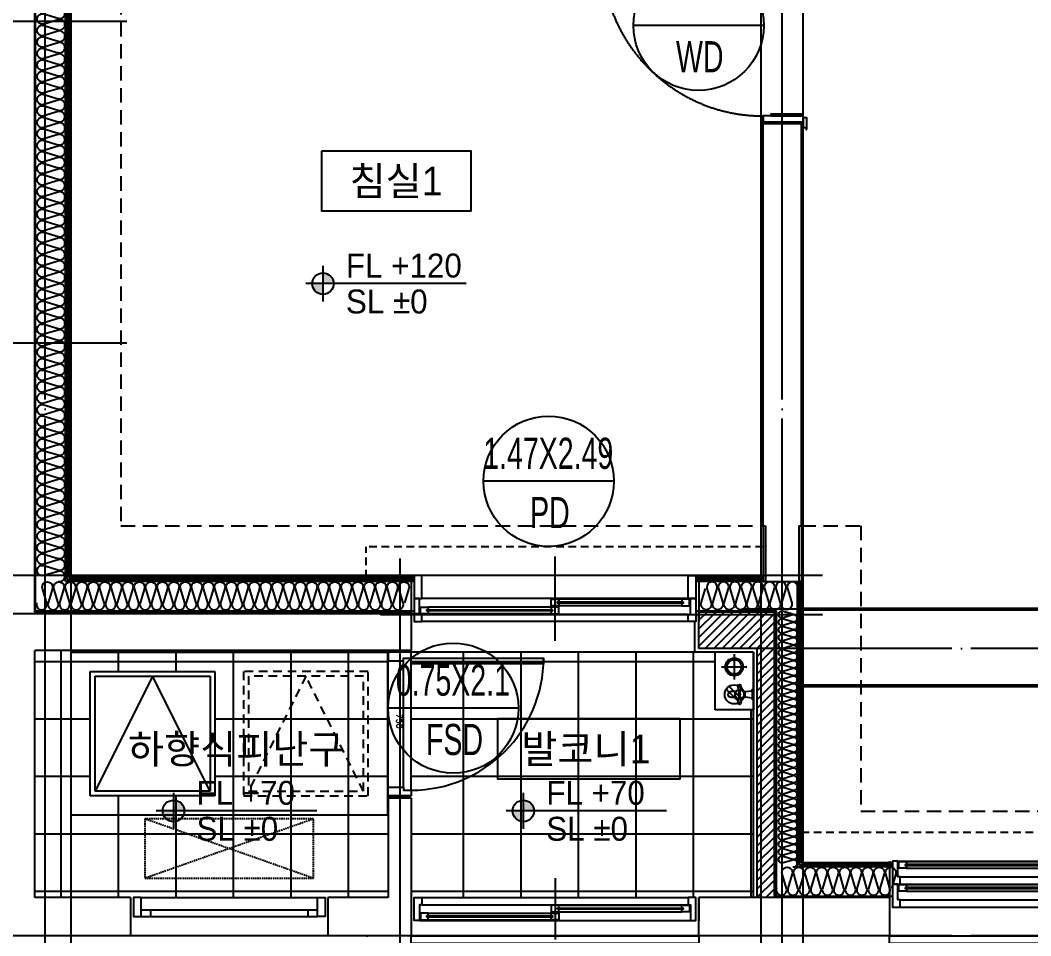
# Model space of a CAD drawing. Header units: millimetres. Extents: x -24416 to 92204, y -190080 to 23760.
# Drawn here: x 57987 to 63260, y -93233 to -88452 of the extents above; entities that cross this region are included whole.
import ezdxf
from ezdxf.enums import TextEntityAlignment as Align
from ezdxf.xclip import XClip

# ---------------------------------------------------------------- set-up
doc = ezdxf.new("R2010")
doc.units = ezdxf.units.MM
doc.header["$LTSCALE"] = 50
doc.header["$XCLIPFRAME"] = 0
for name, pattern in [('AUDIT_D_220706163347-0', [0]), ('CEN', [62, 60, -1, 0, -1]), ('H', [1.3, 0.8, -0.5]), ('HD', [2.5, 1.5, -1]), ('HID', [2.3, 1.5, -0.8]), ('HIDDEN', [9.525, 6.35, -3.175]), ('평면도(기준)$0$CENTER2', [16.25, 15, -0.5, 0.25, -0.5])]:
    doc.linetypes.add(name, pattern=pattern)
for name, color, linetype in [('A-ELE8', 8, 'Continuous'), ('A-레벨', 7, 'AUDIT_D_220706163347-0'), ('A-창호부호', 4, 'Continuous'), ('A_HAT', 8, 'Continuous'), ('CEN_CON', 1, 'CEN'), ('CEN_WALL', 12, 'CEN'), ('CONC', 2, 'Continuous'), ('dan1', 7, 'HID'), ('DOOR', 4, 'Continuous'), ('ELE3_CON', 7, 'Continuous'), ('ELE4', 4, 'Continuous'), ('ETC', 7, 'Continuous'), ('FIN', 6, 'Continuous'), ('INS', 8, 'Continuous'), ('SINA-F-FRAME', 4, 'Continuous'), ('WAL', 3, 'Continuous'), ('WAL_DRY', 7, 'Continuous'), ('WIN', 4, 'Continuous'), ('X - 단위세대$0$ETC', 6, 'Continuous'), ('바닥타일', 8, 'Continuous'), ('수전', 4, 'Continuous'), ('실명', 3, 'AUDIT_D_220706163347-0'), ('실명박스', 7, 'AUDIT_D_220706163347-0'), ('커튼박스', 6, 'Continuous'), ('평면도(기준)$0$1.EC-F-DOOR', 4, 'Continuous'), ('평면도(기준)$0$1.EC-F-DOOR-F', 4, 'Continuous'), ('확장', 8, 'HIDDEN')]:
    doc.layers.add(name, color=color, linetype=linetype)
for name, color, linetype, plot in [('Def-PrintX', 147, 'Continuous', False), ('Defpoint', 135, 'Continuous', False), ('MC', 135, 'Continuous', False), ('X - 단위세대$0$0_임시', 134, 'Continuous', False)]:
    doc.layers.add(name, color=color, linetype=linetype, plot=plot)
doc.styles.add('HAUD01', font='Dotum.ttf')
doc.styles.get("Standard").update_dxf_attribs({"font": 'txt', "bigfont": 'whgtxt.shx'})
pattern_1 = [(0, (0, 0), (0, 300), []), (90, (0, 0), (-300, 2e-14), [])]

# ---------------------------------------------------------------- blocks, each defined once
blk = doc.blocks.new('U-121A(확장)1', base_point=(300293.2, -148733.3))
at = {"layer": 'CEN_CON'}
for p, q in [((326713.2, -147053.3), (329263.2, -147053.3)), ((314628.2, -148733.3), (329263.2, -148733.3))]:
    blk.add_line(p, q, dxfattribs=at)
blk = doc.blocks.new('insul1')
blk.add_lwpolyline([(0, 0.25, 1.344031), (0.35, 0.25), (0.2, 0.75, -1.344031), (0.55, 0.75), (0.4, 0.25)], format="xyb")
blk = doc.blocks.new('WIN_1500_단창1')
at = {"layer": 'Defpoint'}
for p, q in [((-15, 240), (-15, 0)), ((1485, 240), (1485, 0))]:
    blk.add_line(p, q, dxfattribs=at)
at = {"layer": 'WIN'}
blk.add_line((735, -100), (735, 340), dxfattribs=at)
at = {"layer": 'WIN', "color": 8}
for p, q in [((40, 240), (1430, 240)), ((40, 120), (1430, 120)), ((73, 117), (715, 117)), ((73, 82), (715, 82)), ((755, 76), (1397, 76)), ((40, 38), (1430, 38)), ((755, 41), (1397, 41)), ((40, 0), (1430, 0))]:
    blk.add_line(p, q, dxfattribs=at)
at = {"layer": 'WIN'}
for points in [[(40, 240), (0, 240), (0, 120), (40, 120), (40, 240)], [(1430, 240), (1470, 240), (1470, 120), (1430, 120), (1430, 240)], [(40, 38), (28, 38), (28, 120), (0, 120), (0, 0), (40, 0), (40, 38)], [(73, 96.5), (73, 82), (33, 82), (33, 117), (73, 117), (73, 102.5)], [(715, 96.5), (715, 82), (755, 82), (755, 117), (715, 117), (715, 102.5)], [(1430, 38), (1442, 38), (1442, 120), (1470, 120), (1470, 0), (1430, 0), (1430, 38)], [(66, 102.5), (66, 96.5), (722, 96.5), (722, 102.5), (66, 102.5)], [(755, 55.5), (755, 41), (715, 41), (715, 76), (755, 76), (755, 61.5)], [(748, 61.5), (748, 55.5), (1404, 55.5), (1404, 61.5), (748, 61.5)], [(1397, 55.5), (1397, 41), (1437, 41), (1437, 76), (1397, 76), (1397, 61.5)]]:
    blk.add_lwpolyline(points, dxfattribs=at)
blk = doc.blocks.new('실외기창_1000')
at = {"layer": 'WIN', "color": 8}
blk.add_line((960, 100), (40, 100), dxfattribs=at)
at = {"layer": 'WIN'}
for p, q in [((960, 36), (40, 36)), ((960, 0), (40, 0)), ((90, 36), (90, 0)), ((910, 36), (910, 0))]:
    blk.add_line(p, q, dxfattribs=at)
for points in [[(40, 100), (0, 100), (0, 0), (40, 0)], [(960, 100), (1000, 100), (1000, 0), (960, 0)]]:
    blk.add_lwpolyline(points, close=True, dxfattribs=at)
blk = doc.blocks.new('수전')
at = {"layer": '수전'}
for p, q in [((0, 0), (58.5, 0, 0)), ((19.7, -49.8), (6.1, -63.4)), ((29.2, -7), (9.3, -7)), ((9.9, -7), (14.9, -42.9)), ((14.9, -42.9), (29.2, -42.9)), ((38.8, -49.8), (19.7, -49.8)), ((49.2, -7), (29.2, -7)), ((29.2, -42.9), (43.6, -42.9)), ((52.3, -63.4), (38.8, -49.8)), ((43.6, -42.9), (48.6, -7)), ((23.4, -71.3), (-14.8, -64.6)), ((23.4, -74.6), (-14.8, -81.3)), ((6.1, -63.4), (6.1, -68.2)), ((6.1, -77.6), (6.1, -82.5)), ((6.1, -82.5), (19.7, -96)), ((14.5, -117.3), (14.5, -90.9)), ((19.7, -96), (38.8, -96)), ((35.1, -71.3), (73.3, -64.6)), ((35.1, -74.6), (73.3, -81.3)), ((38.8, -96), (52.3, -82.5)), ((44, -90.9), (44, -117.3)), ((52.3, -68.2), (52.3, -63.4)), ((52.3, -82.5), (52.3, -77.6))]:
    blk.add_line(p, q, dxfattribs=at)
blk.add_circle((29.2, -72.9), 5.91, dxfattribs=at)
for centre, radius, start, end in [((11.8, 6), 13.2, 207.1852, 259.412), ((46.7, 6), 13.2, 280.588, 332.8148), ((-12.4, -49.9), 28.1, 351.511, 14.308), ((70.8, -49.9), 28.1, 165.692, 188.489), ((-14.8, -72.9), 8.37, 90, 270), ((73.3, -72.9), 8.37, 270, 90), ((29.2, -117.3), 14.7, 180, 0)]:
    blk.add_arc(centre, radius, start, end, dxfattribs=at)
blk = doc.blocks.new('X - 단위세대$0$200207-발코니배수구')
at = {"layer": 'X - 단위세대$0$ETC', "color": 4}
for p, q in [((0, 0), (0, 200)), ((0, 200), (300, 200)), ((300, 0), (300, 200)), ((300, 0), (0, 0))]:
    blk.add_line(p, q, dxfattribs=at)
at = {"layer": 'X - 단위세대$0$ETC', "color": 1}
for p, q in [((223.7, 166.3), (223.7, 33.7)), ((290, 100), (157.4, 100))]:
    blk.add_line(p, q, dxfattribs=at)
at = {"layer": 'X - 단위세대$0$ETC', "color": 8}
for p, q in [((38.1, 72.7), (107.3, 141.9)), ((52.7, 58.1), (121.9, 127.3))]:
    blk.add_line(p, q, dxfattribs=at)
at = {"layer": 'X - 단위세대$0$ETC', "color": 4}
for centre, radius in [((80, 100), 50), ((223.7, 100), 46.3)]:
    blk.add_circle(centre, radius, dxfattribs=at)
at = {"layer": 'X - 단위세대$0$ETC', "color": 8}
blk.add_circle((223.7, 100), 37.5, dxfattribs=at)
blk = doc.blocks.new('A$C24669fbc')
at = {"layer": 'Defpoint'}
blk.add_lwpolyline([(1650, 850), (0, 850), (0, 0), (1650, 0)], close=True, dxfattribs=at)
at = {"layer": 'ETC', "linetype": 'HD', "ltscale": 0.6}
for points in [[(100, 750), (750, 750), (750, 100), (100, 100)], [(125, 725), (725, 725), (725, 125), (125, 125)]]:
    blk.add_lwpolyline(points, close=True, dxfattribs=at)
at = {"layer": 'ETC', "linetype": 'HD', "ltscale": 10}
for points in [[(1550, 750), (900, 750), (900, 100), (1550, 100)], [(1525, 725), (925, 725), (925, 125), (1525, 125)]]:
    blk.add_lwpolyline(points, close=True, dxfattribs=at)
at = {"layer": 'ETC', "linetype": 'HD', "ltscale": 0.6}
blk.add_lwpolyline([(125, 125), (425, 725), (725, 125)], dxfattribs=at)
at = {"layer": 'ETC', "linetype": 'HD', "ltscale": 10}
blk.add_lwpolyline([(925, 125), (1225, 725), (1525, 125)], dxfattribs=at)
blk = doc.blocks.new('A$C8273e713')
at = {"layer": 'A-ELE8', "linetype": 'HID', "ltscale": 0.1}
for p, q in [((0, 310), (880, 0)), ((0, 0), (880, 310))]:
    blk.add_line(p, q, dxfattribs=at)
blk.add_lwpolyline([(0, 310), (880, 310), (880, 0), (0, 0)], close=True, dxfattribs=at)
blk = doc.blocks.new('WIN_이중창_3300-2')
at = {"layer": 'Defpoint'}
for p, q in [((-15, 240), (-15, 0)), ((3285, 240), (3285, 0))]:
    blk.add_line(p, q, dxfattribs=at)
at = {"layer": 'WIN'}
for p, q in [((900, -100), (900, 340)), ((2370, -100), (2370, 340))]:
    blk.add_line(p, q, dxfattribs=at)
at = {"layer": 'WIN', "color": 8}
for p, q in [((3242, 240), (28, 240)), ((880, 237), (73, 237)), ((3197, 237), (2390, 237)), ((880, 202), (73, 202)), ((2350, 196), (920, 196)), ((2350, 161), (920, 161)), ((3197, 202), (2390, 202)), ((3230, 158), (40, 158)), ((3230, 120), (40, 120)), ((880, 117), (73, 117)), ((3197, 117), (2390, 117)), ((880, 82), (73, 82)), ((2350, 76), (920, 76)), ((3197, 82), (2390, 82)), ((3230, 38), (40, 38)), ((3230, 0), (40, 0)), ((2350, 41), (920, 41))]:
    blk.add_line(p, q, dxfattribs=at)
at = {"layer": 'WIN'}
for points in [[(40, 158), (28, 158), (28, 240), (0, 240), (0, 120), (40, 120), (40, 158)], [(73, 216.5), (73, 202), (33, 202), (33, 237), (73, 237), (73, 222.5)], [(887, 222.5), (887, 216.5), (66, 216.5), (66, 222.5), (887, 222.5)], [(880, 216.5), (880, 202), (920, 202), (920, 237), (880, 237), (880, 222.5)], [(2390, 216.5), (2390, 202), (2350, 202), (2350, 237), (2390, 237), (2390, 222.5)], [(3204, 222.5), (3204, 216.5), (2383, 216.5), (2383, 222.5), (3204, 222.5)], [(3197, 216.5), (3197, 202), (3237, 202), (3237, 237), (3197, 237), (3197, 222.5)], [(3230, 158), (3242, 158), (3242, 240), (3270, 240), (3270, 120), (3230, 120), (3230, 158)], [(920, 175.5), (920, 161), (880, 161), (880, 196), (920, 196), (920, 181.5)], [(2357, 181.5), (2357, 175.5), (913, 175.5), (913, 181.5), (2357, 181.5)], [(2350, 175.5), (2350, 161), (2390, 161), (2390, 196), (2350, 196), (2350, 181.5)], [(40, 38), (28, 38), (28, 120), (0, 120), (0, 0), (40, 0), (40, 38)], [(73, 96.5), (73, 82), (33, 82), (33, 117), (73, 117), (73, 102.5)], [(880, 96.5), (880, 82), (920, 82), (920, 117), (880, 117), (880, 102.5)], [(2390, 96.5), (2390, 82), (2350, 82), (2350, 117), (2390, 117), (2390, 102.5)], [(3197, 96.5), (3197, 82), (3237, 82), (3237, 117), (3197, 117), (3197, 102.5)], [(3230, 38), (3242, 38), (3242, 120), (3270, 120), (3270, 0), (3230, 0), (3230, 38)], [(887, 102.5), (887, 96.5), (66, 96.5), (66, 102.5), (887, 102.5)], [(920, 55.5), (920, 41), (880, 41), (880, 76), (920, 76), (920, 61.5)], [(2357, 61.5), (2357, 55.5), (913, 55.5), (913, 61.5), (2357, 61.5)], [(2350, 55.5), (2350, 41), (2390, 41), (2390, 76), (2350, 76), (2350, 61.5)], [(3204, 102.5), (3204, 96.5), (2383, 96.5), (2383, 102.5), (3204, 102.5)]]:
    blk.add_lwpolyline(points, dxfattribs=at)
blk = doc.blocks.new('WIN_1500_단창2')
at = {"layer": 'Defpoint'}
for p, q in [((-15, 120), (-15, 0)), ((1485, 120), (1485, 0))]:
    blk.add_line(p, q, dxfattribs=at)
at = {"layer": 'WIN'}
blk.add_line((735, 220), (735, -100), dxfattribs=at)
at = {"layer": 'WIN', "color": 8}
for p, q in [((1430, 120), (40, 120)), ((1430, 82), (40, 82)), ((715, 79), (73, 79)), ((1442, 0), (28, 0)), ((715, 44), (73, 44)), ((1397, 38), (755, 38)), ((1397, 3), (755, 3))]:
    blk.add_line(p, q, dxfattribs=at)
at = {"layer": 'WIN'}
for points in [[(40, 82), (28, 82), (28, 0), (0, 0), (0, 120), (40, 120), (40, 82)], [(1430, 82), (1442, 82), (1442, 0), (1470, 0), (1470, 120), (1430, 120), (1430, 82)], [(73, 64.5), (73, 79), (33, 79), (33, 44), (73, 44), (73, 58.5)], [(722, 58.5), (722, 64.5), (66, 64.5), (66, 58.5), (722, 58.5)], [(715, 64.5), (715, 79), (755, 79), (755, 44), (715, 44), (715, 58.5)], [(755, 23.5), (755, 38), (715, 38), (715, 3), (755, 3), (755, 17.5)], [(1404, 17.5), (1404, 23.5), (748, 23.5), (748, 17.5), (1404, 17.5)], [(1397, 23.5), (1397, 38), (1437, 38), (1437, 3), (1397, 3), (1397, 17.5)]]:
    blk.add_lwpolyline(points, dxfattribs=at)
blk = doc.blocks.new('SD_750')
at = {"layer": 'DOOR'}
for p, q in [((720, 120), (30, 120)), ((705, 80), (45, 80)), ((705, 0), (45, 0))]:
    blk.add_line(p, q, dxfattribs=at)
for points in [[(30, 120), (30, 810), (60, 810), (60, 120), (30, 120)], [(0, 120), (0, 0), (45, 0), (45, 80), (30, 80), (30, 120), (0, 120)], [(750, 120), (750, 0), (705, 0), (705, 80), (720, 80), (720, 120), (750, 120)]]:
    blk.add_lwpolyline(points, dxfattribs=at)
blk.add_arc((30, 120), 690, 0, 90, dxfattribs=at)
at = {"layer": 'X - 단위세대$0$0_임시'}
for p, q in [((-10, 120), (-10, 0)), ((760, 120), (760, 0))]:
    blk.add_line(p, q, dxfattribs=at)
at = {"layer": 'Def-PrintX'}
blk.add_text('750', height=30, dxfattribs=at).set_placement((360, 58.1), align=Align.MIDDLE)
blk = doc.blocks.new('A$C65D858C3')
at = {"layer": '평면도(기준)$0$1.EC-F-DOOR', "color": 8}
for points in [[(80.8, 920), (80.8, 970), (260.8, 970), (260.8, 950), (100.8, 950), (100.8, 920)], [(80.8, 863.9), (80.8, 813.9), (260.8, 813.9), (260.8, 833.9), (100.8, 833.9), (100.8, 863.9)]]:
    blk.add_lwpolyline(points, dxfattribs=at)
at = {"layer": '평면도(기준)$0$1.EC-F-DOOR'}
blk.add_lwpolyline([(840.4, 910), (0.8, 910), (0.8, 874), (840.4, 874), (840.4, 910)], dxfattribs=at)
at = {"layer": '평면도(기준)$0$1.EC-F-DOOR', "color": 8}
for points in [[(120.8, 910), (60.8, 910), (60.8, 920), (120.8, 920)], [(120.8, 874), (60.8, 874), (60.8, 864), (120.8, 864)]]:
    blk.add_lwpolyline(points, close=True, dxfattribs=at)
at = {"layer": '평면도(기준)$0$1.EC-F-DOOR', "color": 1, "linetype": '평면도(기준)$0$CENTER2', "ltscale": 6}
blk.add_arc((840.6, 910.6), 840.6, 182.4982, 269.9824, dxfattribs=at)
at = {"layer": '평면도(기준)$0$1.EC-F-DOOR-F'}
for points in [[(828.4, 980), (828.4, 920), (840.4, 920), (840.4, 980)], [(1050.4, 920), (1050.4, 940), (1050.4, 980), (1068.4, 980), (1068.4, 920)], [(1050.4, 940), (1050.4, 910), (840.4, 910), (840.4, 940)], [(1040.4, 910), (1040.4, 900), (880.4, 900), (880.4, 910)], [(828.4, 60), (828.4, 0), (840.4, 0), (840.4, 60)], [(1050.4, 40), (1050.4, 70), (840.4, 70), (840.4, 40)], [(1040.4, 70), (1040.4, 80), (880.4, 80), (880.4, 70)]]:
    blk.add_lwpolyline(points, close=True, dxfattribs=at)
blk.add_lwpolyline([(1068.4, 0), (1068.4, 60), (1050.4, 60), (1050.4, 10), (1065.4, 10), (1065.4, 0), (1068.4, 0)], dxfattribs=at)
blk = doc.blocks.new('U-121B(확장)1', base_point=(292391.8, -178477.8))
at = {"layer": 'A_HAT'}
h = blk.add_hatch(dxfattribs=at)
h.set_pattern_fill('ANSI31', color=256, scale=10, style=0)
h.paths.add_polyline_path([(296411.8, -176977.8), (296411.8, -178277.8), (296501.8, -178277.8), (296501.8, -176787.8), (296106.8, -176787.8), (296106.8, -176977.8)])
at = {"layer": '바닥타일'}
h = blk.add_hatch(dxfattribs=at)
h.set_pattern_fill('_USER', color=256, scale=300, double=1, pattern_type=0)
h.set_pattern_definition(pattern_1)
h.paths.add_polyline_path([(294486.8, -178277.8), (292641.8, -178277.8), (292641.8, -176987.8), (294486.8, -176987.8)])
h.paths.add_polyline_path([(293581.8, -177097.8), (293581.8, -177747.8), (292931.8, -177747.8), (292931.8, -177097.8)], flags=16)
h = blk.add_hatch(dxfattribs=at)
h.set_pattern_fill('_USER', color=256, scale=300, double=1, pattern_type=0)
h.set_pattern_definition(pattern_1)
h.paths.add_polyline_path([(294606.8, -176997.8), (294606.8, -178277.8), (296391.8, -178277.8), (296391.8, -177297.8), (296191.8, -177297.8), (296191.8, -176997.8)])
at = {"layer": 'CEN_CON'}
for p, q in [((292696.8, -178777.8), (292696.8, -168142.8)), ((296541.8, -178777.8), (296541.8, -168142.8)), ((294641.8, -176797.8), (292091.8, -176797.8)), ((306726.8, -178477.8), (292091.8, -178477.8))]:
    blk.add_line(p, q, dxfattribs=at)
at = {"layer": 'CEN_WALL'}
for p, q in [((294546.8, -176507.8), (294546.8, -178777.8)), ((296751.8, -176802.8), (294446.8, -176802.8)), ((306726.8, -176977.8), (296331.8, -176977.8))]:
    blk.add_line(p, q, dxfattribs=at)
at = {"layer": 'CONC'}
for p, q in [((292641.8, -176787.8), (292641.8, -169232.8)), ((296441.8, -176337.8), (296441.8, -174237.8)), ((296441.8, -174237.8), (296641.8, -174237.8)), ((296641.8, -176337.8), (296641.8, -174237.8)), ((296441.8, -176337.8), (296454.8, -176337.8)), ((296454.8, -176337.8), (296454.8, -176627.8)), ((296628.8, -176337.8), (296628.8, -176627.8)), ((296628.8, -176337.8), (296641.8, -176337.8)), ((296454.8, -176627.8), (296628.8, -176627.8)), ((294606.8, -176787.8), (292641.8, -176787.8)), ((294606.8, -176787.8), (294606.8, -176987.8)), ((292641.8, -178277.8), (292641.8, -176987.8)), ((294606.8, -176987.8), (292641.8, -176987.8)), ((294486.8, -177757.8), (294486.8, -178277.8)), ((294486.8, -177757.8), (294606.8, -177757.8)), ((294606.8, -177757.8), (294606.8, -178477.8)), ((293141.8, -178277.8), (292641.8, -178277.8)), ((293141.8, -178277.8), (293141.8, -178477.8)), ((294486.8, -178277.8), (294171.8, -178277.8)), ((294171.8, -178277.8), (294171.8, -178477.8)), ((297101.8, -178277.8), (296106.8, -178277.8)), ((296106.8, -178477.8), (296106.8, -178277.8)), ((297101.8, -178277.8), (297101.8, -178477.8)), ((293141.8, -178477.8), (292391.8, -178477.8)), ((294606.8, -178477.8), (294171.8, -178477.8)), ((297101.8, -178477.8), (296106.8, -178477.8))]:
    blk.add_line(p, q, dxfattribs=at)
at = {"layer": 'dan1'}
for points in [[(296441.8, -171097.8), (294311.8, -171097.8), (294311.8, -169682.8), (293091.8, -169682.8), (293091.8, -176337.8), (296441.8, -176337.8)], [(296641.8, -176337.8), (296951.8, -176337.8), (296951.8, -177827.8), (306151.8, -177827.8), (306151.8, -174192.8), (311121.8, -174192.8), (311121.8, -177377.8)]]:
    blk.add_lwpolyline(points, dxfattribs=at)
at = {"layer": 'DOOR'}
blk.add_line((294486.8, -177757.8), (294486.8, -176987.8), dxfattribs=at)
at = {"layer": 'ELE3_CON'}
for p, q in [((294171.8, -178477.8), (293141.8, -178477.8)), ((294606.8, -178477.8), (296106.8, -178477.8)), ((297101.8, -178477.8), (300401.8, -178477.8))]:
    blk.add_line(p, q, dxfattribs=at)
at = {"layer": 'ELE4'}
blk.add_line((296086.8, -176997.8), (294606.8, -176997.8), dxfattribs=at)
at = {"layer": 'FIN'}
for p, q in [((296086.8, -176997.8), (296086.8, -176837.8)), ((296391.8, -176997.8), (296086.8, -176997.8)), ((296391.8, -178277.8), (296391.8, -176997.8))]:
    blk.add_line(p, q, dxfattribs=at)
at = {"layer": 'INS'}
for p, q in [((292646.8, -176782.8), (292646.8, -169237.8)), ((292801.8, -176627.8), (292801.8, -169392.8)), ((296441.8, -176337.8), (296441.8, -176627.8)), ((296641.8, -176337.8), (296641.8, -176627.8)), ((294621.8, -176627.8), (292801.8, -176627.8)), ((296441.8, -176627.8), (296091.8, -176627.8)), ((296441.8, -176627.8), (296454.8, -176627.8)), ((296621.8, -178117.8), (296621.8, -176627.8)), ((296641.8, -176627.8), (296628.8, -176627.8)), ((294621.8, -176782.8), (292646.8, -176782.8)), ((296511.8, -176782.8), (296091.8, -176782.8)), ((296511.8, -178272.8), (296511.8, -176782.8)), ((297116.8, -178117.8), (296621.8, -178117.8)), ((297116.8, -178272.8), (296511.8, -178272.8))]:
    blk.add_line(p, q, dxfattribs=at)
at = {"layer": 'MC'}
for p, q in [((292831.8, -178777.8), (292831.8, -168142.8)), ((296651.8, -178777.8), (296651.8, -168142.8)), ((296431.8, -178777.8), (296431.8, -173047.8)), ((296751.8, -176597.8), (292091.8, -176597.8)), ((306726.8, -176772.8), (296331.8, -176772.8))]:
    blk.add_line(p, q, dxfattribs=at)
at = {"layer": 'WAL'}
for p, q in [((296501.8, -176787.8), (296106.8, -176787.8)), ((296106.8, -176977.8), (296106.8, -176787.8)), ((296501.8, -178277.8), (296501.8, -176787.8)), ((296411.8, -176977.8), (296106.8, -176977.8)), ((296411.8, -178277.8), (296411.8, -176977.8)), ((294506.8, -177757.8), (294586.8, -177757.8))]:
    blk.add_line(p, q, dxfattribs=at)
at = {"layer": 'WAL', "ltscale": 100}
blk.add_line((296501.8, -178277.8), (296411.8, -178277.8), dxfattribs=at)
at = {"layer": 'WAL_DRY'}
for p, q in [((292811.8, -176617.8), (292811.8, -169402.8)), ((292821.8, -176607.8), (292821.8, -169412.8)), ((294621.8, -176617.8), (292811.8, -176617.8)), ((294621.8, -176607.8), (292821.8, -176607.8)), ((296441.8, -176607.8), (296091.8, -176607.8)), ((296441.8, -176617.8), (296091.8, -176617.8)), ((296631.8, -178107.8), (296631.8, -176627.8)), ((296641.8, -178097.8), (296641.8, -176627.8)), ((297116.8, -178107.8), (296631.8, -178107.8)), ((297116.8, -178097.8), (296641.8, -178097.8))]:
    blk.add_line(p, q, dxfattribs=at)
at = {"layer": 'X - 단위세대$0$ETC'}
for points in [[(294606.8, -178517.8), (294606.8, -178477.8), (296106.8, -178477.8), (296106.8, -178517.8), (294606.8, -178517.8)], [(297101.8, -178517.8), (297101.8, -178477.8), (300401.8, -178477.8), (300401.8, -178517.8), (297101.8, -178517.8)]]:
    blk.add_lwpolyline(points, dxfattribs=at)
at = {"layer": '커튼박스', "linetype": 'H'}
for p, q in [((296441.8, -176447.8), (294371.8, -176447.8)), ((294371.8, -176607.8), (294371.8, -176447.8)), ((296641.8, -177937.8), (303781.8, -177937.8))]:
    blk.add_line(p, q, dxfattribs=at)
at = {"layer": '확장', "ltscale": 0.5, "const_width": 20, "flags": 128}
for points in [[(296641.8, -176772.8), (306601.8, -176772.8)], [(296641.8, -177172.8), (306601.8, -177172.8)]]:
    blk.add_lwpolyline(points, dxfattribs=at)
at = {"ltscale": 100, "rotation": 90.00000000000001}
blk.add_blockref('X - 단위세대$0$200207-발코니배수구', (296391.8, -177297.8), dxfattribs=at)
at = {"xscale": -1}
blk.add_blockref('실외기창_1000', (294156.8, -178377.8), dxfattribs=at)
at = {"layer": 'A-ELE8', "linetype": 'HID', "ltscale": 0.1, "xscale": -1}
blk.add_blockref('A$C8273e713', (294096.8, -178177.8), dxfattribs=at)
at = {"layer": 'DOOR', "rotation": 270}
blk.add_blockref('SD_750', (294486.8, -176997.8), dxfattribs=at)
at = {"layer": 'ETC', "linetype": 'HD', "ltscale": 10, "xscale": -1}
blk.add_blockref('A$C24669fbc', (294481.8, -177847.8), dxfattribs=at)
at = {"layer": 'INS', "row_count": 1, "row_spacing": 0}
for p, xscale, yscale, zscale, rotation, column_count, column_spacing in [((292801.8, -176627.8), 150, 150, 150, 90, 120, 60), ((296621.8, -176627.8), 150, 150, 150, 180, 8, 60), ((296621.8, -178117.8), 100, 100, 100, 90, 33, 40)]:
    blk.add_blockref('insul1', p, dxfattribs=dict(at, xscale=xscale, yscale=yscale, zscale=zscale, rotation=rotation, column_count=column_count, column_spacing=column_spacing))
at = {"layer": 'INS', "xscale": 150, "yscale": 150, "zscale": 150, "row_count": 1, "row_spacing": 0, "column_spacing": 60}
for p, column_count in [((292651.8, -176777.8), 32), ((296511.8, -178267.8), 10)]:
    blk.add_blockref('insul1', p, dxfattribs=dict(at, column_count=column_count))
at = {"layer": 'SINA-F-FRAME'}
blk.add_blockref('A$C65D858C3', (295601.4, -174267.8), dxfattribs=at)
at = {"layer": 'WIN', "xscale": -1}
for name, p in [('WIN_1500_단창1', (296091.8, -176837.8)), ('WIN_이중창_3300-2', (300386.8, -178327.8)), ('WIN_1500_단창2', (296091.8, -178397.8))]:
    blk.add_blockref(name, p, dxfattribs=at)
at = {"layer": '수전', "xscale": -1, "rotation": 270}
blk.add_blockref('수전', (296391.8, -177247), dxfattribs=at)
blk = doc.blocks.new('A$C4D377245')
at = {"layer": 'A-창호부호'}
blk.add_line((675.4, 345), (14.6, 345), dxfattribs=at)
blk.add_circle((345, 345), 330.4, dxfattribs=at)
blk = doc.blocks.new('A$Cb33ca4a3')
at = {"layer": 'A-레벨'}
h = blk.add_hatch(color=256, dxfattribs=at)
h.paths.add_polyline_path([(59566.7, -113644), (59566.7, -113587.7), (59510.4, -113587.7, 0.414214)])
h.paths.add_polyline_path([(59566.7, -113531.5), (59566.7, -113587.7), (59622.9, -113587.7, 0.414214)])
h = blk.add_hatch(color=256, dxfattribs=at)
h.paths.add_polyline_path([(58787.1, -116396.9), (58787.1, -116340.7), (58730.9, -116340.7, 0.414214)])
h.paths.add_polyline_path([(58787.1, -116284.4), (58787.1, -116340.7), (58843.4, -116340.7, 0.414214)])
h = blk.add_hatch(color=256, dxfattribs=at)
h.paths.add_polyline_path([(60612.2, -116396.9), (60612.2, -116340.7), (60555.9, -116340.7, 0.414214)])
h.paths.add_polyline_path([(60612.2, -116284.4), (60612.2, -116340.7), (60668.4, -116340.7, 0.414214)])
for p, q in [((59566.7, -113494), (59566.7, -113681.5)), ((60313.8, -113587.7), (59476.7, -113587.7)), ((58787.1, -116246.9), (58787.1, -116434.4)), ((60612.2, -116246.9), (60612.2, -116434.4)), ((59534.2, -116340.7), (58697.1, -116340.7)), ((61359.3, -116340.7), (60522.2, -116340.7))]:
    blk.add_line(p, q, dxfattribs=at)
for centre in [(59566.7, -113587.7), (58787.1, -116340.7), (60612.2, -116340.7)]:
    blk.add_circle(centre, 56.2, dxfattribs=at)
at = {"layer": 'A-레벨', "color": 4, "style": 'HAUD01'}
for s, p in [('FL +120', (59686.7, -113555.8)), ('SL %%P0', (59686.7, -113743.5)), ('FL +70', (58907.2, -116308.7)), ('FL +70', (60732.2, -116308.7)), ('SL %%P0', (58907.2, -116496.4)), ('SL %%P0', (60732.2, -116496.4))]:
    blk.add_text(s, height=125, dxfattribs=at).set_placement(p)

msp = doc.modelspace()

# ---------------------------------------------------------------- linework, layer by layer
at = {"layer": '실명박스'}
for points in [[(59559, -89135.5), (59559, -89448), (60340.6, -89448), (60340.6, -89135.5)], [(60477.7, -92100.7), (60477.7, -92413.2), (61430.2, -92413.2), (61430.2, -92100.7)]]:
    msp.add_lwpolyline(points, close=True, dxfattribs=at)

# ---------------------------------------------------------------- block references
ref = msp.add_blockref('U-121B(확장)1', (57812.8, -93232.4))
XClip(ref).set_block_clipping_path([(291236.9970359709, -178777.7726251345), (317561.77152699, -162257.7726268454)])
ref = msp.add_blockref('U-121A(확장)1', (29572.8, -90137.4))
XClip(ref).set_block_clipping_path([(327378.4650932478, -152128.3113325507), (353703.2395842669, -135608.3113342617)])
at = {"layer": 'A-창호부호'}
msp.add_blockref('A$Cb33ca4a3', (0, 23760), dxfattribs=at)
at = {"layer": 'A-창호부호', "xscale": 1.028985507291509, "yscale": 1.028985507291509, "zscale": 1.028985507291509}
for p in [(61171.3, -88834.3), (60389.4, -91214.5), (59891.8, -92399.1)]:
    msp.add_blockref('A$C4D377245', p, dxfattribs=at)

# ---------------------------------------------------------------- texts
at = {"layer": 'A-창호부호', "color": 6, "style": 'HAUD01', "width": 0.7}
for s, p in [('WD', (61532.8, -88642.9)), ('1.47X2.49', (60742.3, -90713.4)), ('PD', (60750.9, -91023.1)), ('0.75X2.1', (60244.7, -91898)), ('FSD', (60253.3, -92207.7))]:
    msp.add_text(s, height=162.5, dxfattribs=at).set_placement(p, align=Align.MIDDLE)
at = {"layer": '실명', "style": 'HAUD01'}
for s, p in [('침실1', (59948.4, -89289.5)), ('하향식피난구', (59114.2, -92255.9)), ('발코니1', (60939.2, -92255.9))]:
    msp.add_text(s, height=150, dxfattribs=at).set_placement(p, align=Align.MIDDLE)

doc.saveas('drawing.dxf')
